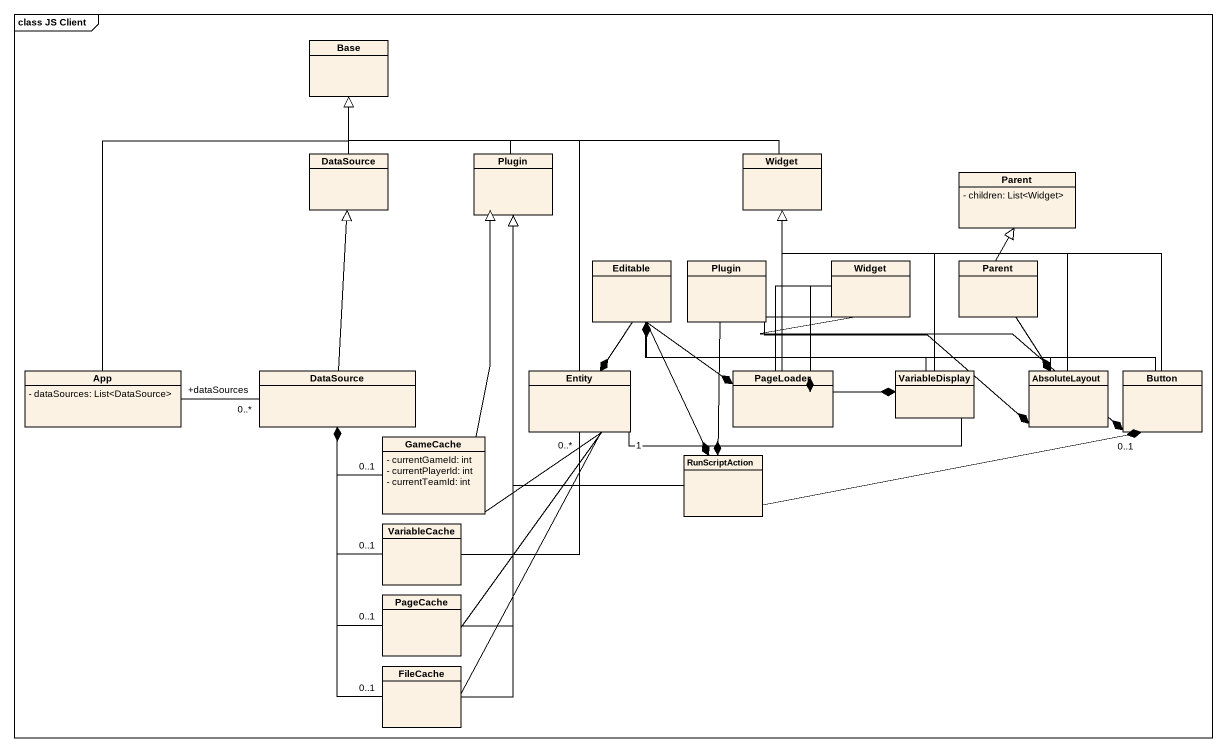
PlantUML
@startuml
mainframe class JS Client
hide circle
hide empty members
skinparam classAttributeIconSize 0
class Base
class DataSource
class Plugin
class Widget
class Parent {
  - children: List<Widget>
}
class Editable
class "Plugin" as Plugin_2
class "Widget" as Widget_2
class "Parent" as Parent_2
class App {
  - dataSources: List<DataSource>
}
class "DataSource" as DataSource_2
class "Entity" as Entity_
class PageLoader
class VariableDisplay
class AbsoluteLayout
class Button
class GameCache {
  - currentGameId: int
  - currentPlayerId: int
  - currentTeamId: int
}
class RunScriptAction
class VariableCache
class PageCache
class FileCache
DataSource -up-|> Base
Plugin -up-|> Base
Widget -left-|> Base
Editable --* Entity_
Editable --* PageLoader
Editable --* RunScriptAction
Plugin_2 --* RunScriptAction
Widget_2 --* PageLoader
Widget_2 --* VariableDisplay
Widget_2 -right-* AbsoluteLayout
Widget_2 -right-* Button
Parent_2 -up-|> Parent
Parent_2 --* AbsoluteLayout
App -up-|> Base
App "+dataSources" -right- "0..*" DataSource_2
DataSource_2 -up-|> DataSource
Entity_ -up-|> Base
PageLoader -up-|> Widget
VariableDisplay -up-|> Widget
VariableDisplay -left-* Editable
VariableDisplay -left- "1" Entity_
AbsoluteLayout -up-|> Widget
AbsoluteLayout -left-* Editable
Button -left-|> Widget
Button -left-* Editable
GameCache -up-|> Plugin
GameCache "0..1" -up-* DataSource_2
GameCache -right- Entity_
RunScriptAction -up-|> Plugin
RunScriptAction -right-* "0..1" Button
VariableCache -up-|> Plugin
VariableCache "0..1" -up-* DataSource_2
VariableCache -up- "0..*" Entity_
PageCache -up-|> Plugin
PageCache -up-|> Plugin
PageCache "0..1" -up-* DataSource_2
PageCache -up- Entity_
FileCache -up-|> Plugin
FileCache "0..1" -up-* DataSource_2
FileCache -up- Entity_
@enduml
